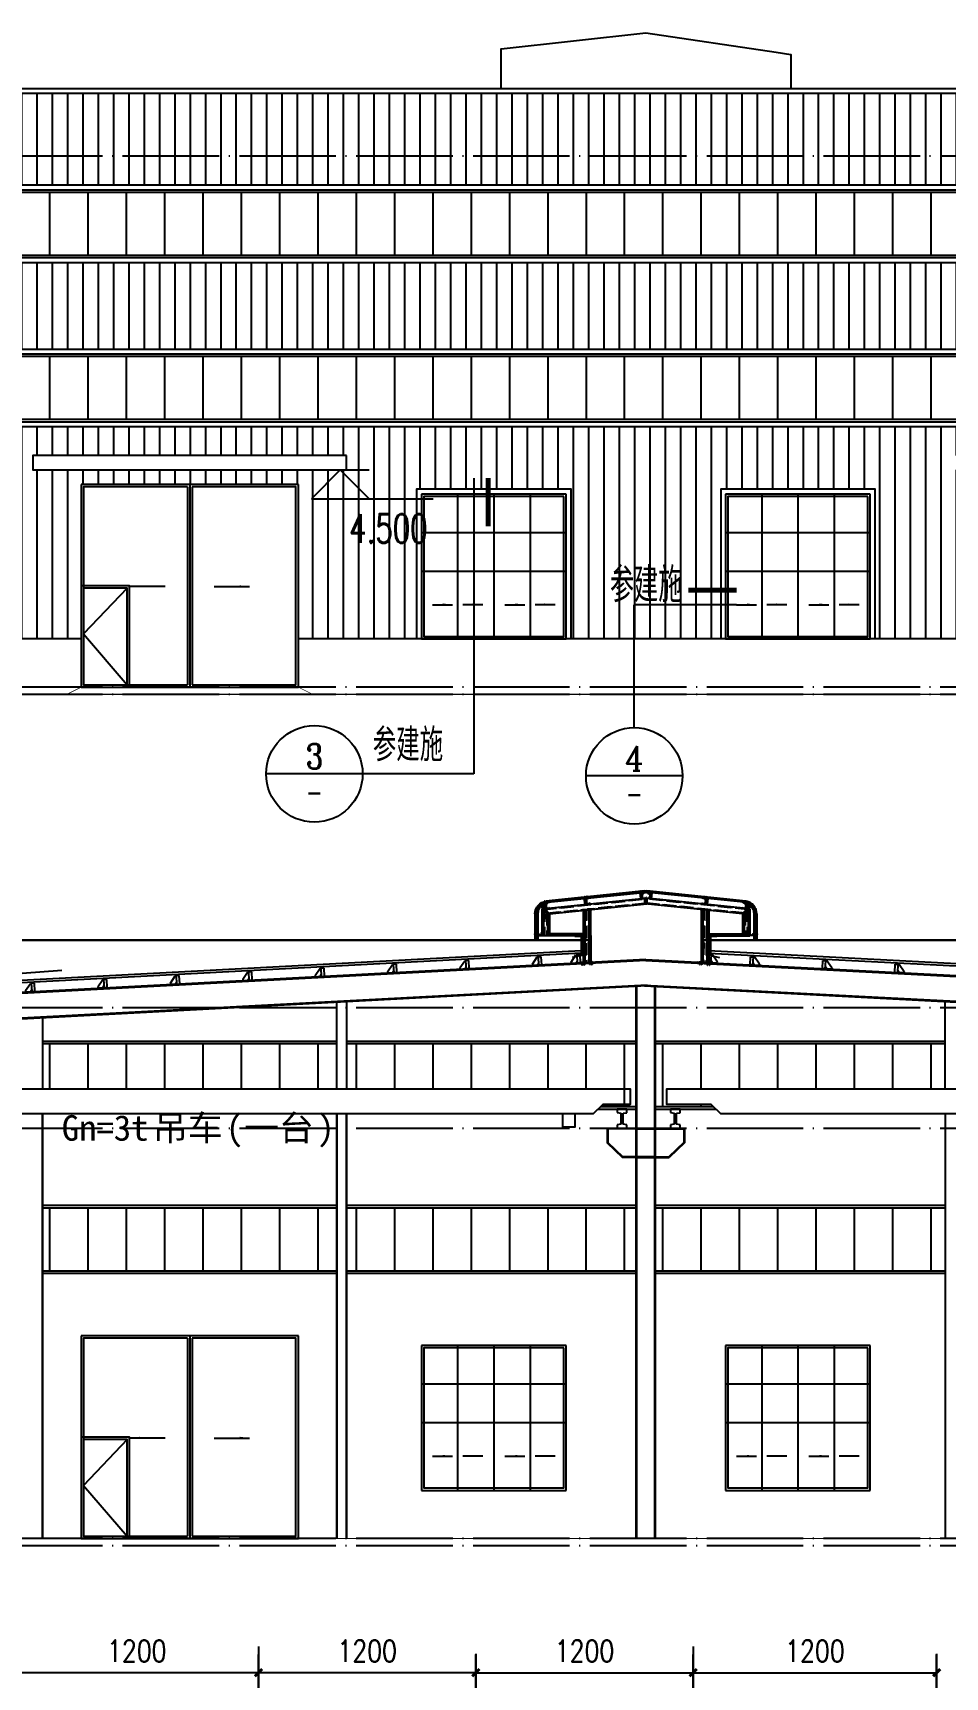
# Model space of a CAD drawing. Extents: x -21908402 to 2288787, y 79687 to 5079726.
# Drawn here: x 2192814 to 2211714, y 139991 to 174062 of the extents above; entities that cross this region are included whole.
import ezdxf
from ezdxf.enums import TextEntityAlignment as Align

# ---------------------------------------------------------------- set-up
doc = ezdxf.new("R2010")
doc.units = 0
doc.header["$LTSCALE"] = 1000
for name, pattern in [('DASH', [0.35, 0.25, -0.1]), ('DASHDOT2', [0.5, 0.3, -0.1, 0, -0.1]), ('DOTE', [2.42, 2, -0.2, 0.02, -0.2]), ('HIDDEN2', [4.7625, 3.175, -1.5875])]:
    doc.linetypes.add(name, pattern=pattern)
doc.layers.get('0').update_dxf_attribs({"linetype": 'CONTINUOUS'})
doc.layers.get('DEFPOINTS').update_dxf_attribs({"linetype": 'CONTINUOUS'})
for name, color, linetype in [('COLUMN', 9, 'CONTINUOUS'), ('DIM_ELEV', 3, 'CONTINUOUS'), ('DIM_IDEN', 3, 'CONTINUOUS'), ('DIM_SYMB', 3, 'CONTINUOUS'), ('DOTE', 1, 'DOTE'), ('E_LINE', 7, 'CONTINUOUS'), ('PUB_TEXT', 7, 'CONTINUOUS'), ('WINDOW', 94, 'CONTINUOUS'), ('填充', 8, 'CONTINUOUS'), ('彩板', 134, 'CONTINUOUS'), ('拉杆', 5, 'CONTINUOUS'), ('支座', 150, 'CONTINUOUS'), ('文字', 153, 'CONTINUOUS'), ('檩条', 4, 'CONTINUOUS'), ('窗', 144, 'CONTINUOUS'), ('自攻钉', 2, 'CONTINUOUS'), ('螺栓', 211, 'CONTINUOUS'), ('辅助线', 3, 'CONTINUOUS'), ('钢柱', 4, 'CONTINUOUS'), ('钢梁', 3, 'CONTINUOUS')]:
    doc.layers.add(name, color=color, linetype=linetype)
doc.styles.add('_TCH_DIM', font='SIMPLEX', dxfattribs={"bigfont": 'GBCBIG'})
doc.styles.add('_TCH_DYN', font='')
doc.styles.add('_TCH_LABEL', font='COMPLEX', dxfattribs={"bigfont": 'GBCBIG'})
doc.styles.add('DIM_FONT', font='simplex.shx', dxfattribs={"width": 0.8})
doc.styles.get("Standard").update_dxf_attribs({"font": 'tssdeng.shx', "width": 0.7, "bigfont": 'hztxt.shx'})
doc.styles.add('TSSD_DIMENSION', font='txt.shx', dxfattribs={"width": 0.7, "bigfont": 'hztxt.shx'})
doc.styles.get('_TCH_DYN').set_extended_font_data('SimSun')
doc.dimstyles.new('DIMN150', dxfattribs={"dimscale": 1.5, "dimtxt": 300, "dimasz": 100, "dimexe": 250, "dimexo": 300, "dimgap": 150, "dimtad": 1, "dimdec": 0, "dimzin": 0, "dimtxsty": 'DIM_FONT', "dimblk": 'ARCHTICK', "dimcen": 0.09, "dimclrt": 7, "dimazin": 3, "dimtfac": 1, "dimtdec": 0, "dimtix": 1, "dimtmove": 0, "dimatfit": 3, "dimtolj": 1, "dimtzin": 0})
pattern_1 = [(135, (-100780.8598, -23111.6093), (-2.65165043, -2.65165043), [])]

# ---------------------------------------------------------------- blocks, each defined once
blk = doc.blocks.new('HHGG')
at = {"layer": 'DIM_SYMB'}
for points in [[(2153849, 173678), (2153649, 173678), (2153649, 173704)], [(2154063, 173678), (2154263, 173678), (2154263, 173704)], [(2155349, 173678), (2155149, 173678), (2155149, 173704)], [(2155563, 173678), (2155763, 173678), (2155763, 173704)]]:
    blk.add_hatch(color=256, dxfattribs=at).paths.add_polyline_path(points)
for points in [[(2153434, 173678), (2153849, 173678)], [(2154478, 173678), (2154063, 173678)], [(2154934, 173678), (2155349, 173678)], [(2155978, 173678), (2155563, 173678)]]:
    blk.add_lwpolyline(points, dxfattribs=at)
at = {"layer": 'WINDOW'}
for p, q in [((2153206, 175969), (2156206, 175969)), ((2153206, 172969), (2153206, 175969)), ((2153956, 175969), (2153956, 172969)), ((2154706, 175969), (2154706, 172969)), ((2155456, 175969), (2155456, 172969)), ((2156206, 175969), (2156206, 172969)), ((2153206, 175169), (2156206, 175169)), ((2153206, 174369), (2156206, 174369)), ((2156206, 172969), (2153206, 172969))]:
    blk.add_line(p, q, dxfattribs=at)
blk.add_lwpolyline([(2153256, 175919), (2156156, 175919), (2156156, 173019), (2153256, 173019)], close=True, dxfattribs=at)
blk = doc.blocks.new('M4542')
at = {"layer": 'DIM_SYMB'}
for points in [[(2318366, 166331), (2318566, 166331), (2318566, 166357)], [(2320839, 166331), (2320639, 166331), (2320639, 166357)]]:
    blk.add_hatch(color=256, dxfattribs=at).paths.add_polyline_path(points)
blk.add_lwpolyline([(2318303, 166297), (2317403, 165349), (2318303, 164297)])
for points in [[(2319094, 166331), (2318366, 166331)], [(2320111, 166331), (2320839, 166331)]]:
    blk.add_lwpolyline(points, dxfattribs=at)
at = {"layer": 'WINDOW'}
for p, q in [((2321853, 168447), (2317353, 168447)), ((2317353, 168447), (2317353, 164247)), ((2319553, 168397), (2319553, 164297)), ((2319603, 168447), (2319603, 164247)), ((2319653, 168397), (2319653, 164297)), ((2321853, 164247), (2321853, 168447)), ((2317353, 164247), (2321853, 164247))]:
    blk.add_line(p, q, dxfattribs=at)
for points in [[(2319553, 168397), (2317403, 168397), (2317403, 164297), (2319553, 164297)], [(2319653, 164297), (2321803, 164297), (2321803, 168397), (2319653, 168397)]]:
    blk.add_lwpolyline(points, dxfattribs=at)
for points in [[(2317353, 164247), (2318353, 164247), (2318353, 166347), (2317353, 166347)], [(2317403, 164297), (2318303, 164297), (2318303, 166297), (2317403, 166297)]]:
    blk.add_lwpolyline(points, close=True, dxfattribs=at)
blk = doc.blocks.new('螺栓')
at = {"layer": '螺栓'}
h = blk.add_hatch(dxfattribs=at)
h.set_pattern_fill('ANSI31', color=256, scale=30, angle=90, style=0)
h.set_pattern_definition(pattern_1)
h.paths.add_polyline_path([(43, 21), (49, 21), (62, 30), (43, 30)])
h = blk.add_hatch(dxfattribs=at)
h.set_pattern_fill('ANSI31', color=256, scale=30, angle=90, style=0)
h.set_pattern_definition(pattern_1)
h.paths.add_polyline_path([(43, 0), (43, -21), (49, -21), (62, -30), (172, -30), (172, 0)])
h.paths.add_polyline_path([(172, 0), (172, 30), (62, 30), (49, 21), (43, 21), (43, 0)])
h = blk.add_hatch(dxfattribs=at)
h.set_pattern_fill('ANSI31', color=256, scale=30, angle=90, style=0)
h.set_pattern_definition(pattern_1)
h.paths.add_polyline_path([(49, -21), (43, -21), (43, -30), (62, -30)])
at = {"layer": '螺栓', "color": 1, "linetype": 'DASHDOT2'}
blk.add_line((256, 0), (-89, 0), dxfattribs=at)
at = {"layer": '螺栓', "color": 3}
for p, q in [((-62, 30), (-71, 21)), ((-71, -21), (-71, 21)), ((-62, 30), (-62, -30)), ((0, 30), (-62, 30)), ((0, -51), (0, 51)), ((9, 60), (38, 60)), ((9, 30), (38, 30)), ((38, -60), (38, 60)), ((38, 45), (40, 45)), ((43, -42), (43, 42)), ((49, 21), (62, 30)), ((172, -42), (172, 42)), ((177, 45), (175, 45)), ((177, -60), (177, 60)), ((206, 60), (177, 60)), ((206, 30), (177, 30)), ((215, -51), (215, 51)), ((-71, -21), (-62, -30)), ((0, -30), (-62, -30)), ((9, -30), (38, -30)), ((9, -60), (38, -60)), ((38, -45), (40, -45)), ((49, -21), (62, -30)), ((177, -45), (175, -45)), ((206, -30), (177, -30)), ((206, -60), (177, -60))]:
    blk.add_line(p, q, dxfattribs=at)
at = {"layer": '螺栓', "color": 3, "linetype": 'HIDDEN2'}
for p, q in [((49, 21), (-62, 21)), ((49, -21), (-62, -21))]:
    blk.add_line(p, q, dxfattribs=at)
at = {"layer": '螺栓', "color": 132}
for p, q in [((172, 30), (9, 30)), ((172, -30), (9, -30))]:
    blk.add_line(p, q, dxfattribs=at)
at = {"layer": '螺栓', "color": 3}
for centre, radius, start, end in [((9, 51), 9, 90, 180), ((9, 39), 9, 180, 270), ((9, 21), 9, 90, 180), ((40, 42), 3, 0, 90), ((175, 42), 3, 90, 180), ((206, 51), 9, 0, 90), ((206, 39), 9, 270, 0), ((206, 21), 9, 0, 90), ((9, -21), 9, 180, 270), ((9, -39), 9, 90, 180), ((9, -51), 9, 180, 270), ((40, -42), 3, 270, 0), ((175, -42), 3, 180, 270), ((206, -21), 9, 270, 0), ((206, -39), 9, 0, 90), ((206, -51), 9, 270, 0)]:
    blk.add_arc(centre, radius, start, end, dxfattribs=at)
at = {"layer": '螺栓', "color": 3, "text_generation_flag": 4, "flags": 9}
for tag in ['YSIZE', 'XSIZE']:
    blk.add_attdef(tag, (177, 0), '', height=1.5, rotation=180, dxfattribs=at)
blk = doc.blocks.new('C150')
for p, q in [((0, 143), (0, 7)), ((2, 143), (2, 7)), ((7, 150), (68, 150)), ((7, 148), (68, 148)), ((7, 2), (68, 2)), ((7, 0), (68, 0)), ((73, 143), (73, 130)), ((73, 130), (75, 130)), ((73, 20), (73, 7)), ((73, 20), (75, 20)), ((75, 143), (75, 130)), ((75, 20), (75, 7))]:
    blk.add_line(p, q)
for centre, radius, start, end in [((7, 143), 7, 90, 180), ((7, 7), 7, 180, 270), ((7, 143), 5, 90, 180), ((7, 7), 5, 180, 270), ((68, 143), 7, 0, 90), ((68, 143), 5, 0, 90), ((68, 7), 7, 270, 0), ((68, 7), 5, 270, 0)]:
    blk.add_arc(centre, radius, start, end)
blk = doc.blocks.new('自攻钉')
at = {"layer": '自攻钉'}
for p, q in [((-63, 13), (-63, 0)), ((63, 13), (-63, 13)), ((-63, 0), (63, 0)), ((-51, 57), (-51, 13)), ((51, 57), (-51, 57)), ((-25, 13), (-25, 57)), ((-25, 0), (-25, -81)), ((25, 57), (25, 13)), ((25, 0), (25, -81)), ((51, 13), (51, 57)), ((63, 0), (63, 13)), ((-25, -81), (-19, -87)), ((-19, -87), (-25, -94)), ((-25, -94), (-19, -100)), ((-19, -100), (-25, -106)), ((-25, -106), (-19, -113)), ((-19, -113), (-25, -119)), ((-25, -119), (-19, -125)), ((-19, -125), (-25, -132)), ((-25, -132), (-19, -138)), ((-19, -138), (-25, -144)), ((-25, -144), (-19, -151)), ((-19, -151), (-25, -157)), ((-25, -157), (-19, -163)), ((-19, -163), (-25, -170)), ((-25, -170), (-19, -176)), ((-19, -176), (-25, -182)), ((-25, -182), (-19, -189)), ((-19, -189), (-25, -195)), ((-25, -195), (-19, -201)), ((-19, -201), (-25, -208)), ((-25, -208), (-19, -214)), ((-19, -214), (-25, -220)), ((-25, -220), (-19, -227)), ((-19, -227), (-25, -233)), ((-25, -233), (-19, -239)), ((-19, -239), (-25, -246)), ((-25, -246), (-19, -252)), ((-19, -252), (-25, -258)), ((-25, -258), (-19, -265)), ((-19, -265), (-25, -271)), ((-25, -271), (-19, -277)), ((-19, -277), (-25, -284)), ((-25, -284), (-19, -290)), ((-19, -290), (-25, -296)), ((-25, -296), (-19, -303)), ((-19, -303), (-25, -309)), ((-25, -309), (-19, -315)), ((-19, -315), (-25, -322)), ((-25, -322), (-19, -328)), ((-19, -328), (-25, -334)), ((-25, -334), (-19, -341)), ((-19, -341), (-25, -347)), ((-25, -347), (-19, -353)), ((-19, -353), (-25, -360)), ((-25, -360), (-19, -366)), ((-19, -366), (-25, -372)), ((-25, -372), (-19, -379)), ((-19, -379), (-25, -385)), ((-25, -385), (-19, -391)), ((-19, -391), (-25, -398)), ((-25, -398), (-19, -404)), ((-19, -404), (-25, -410)), ((-25, -410), (-19, -417)), ((-19, -417), (-25, -423)), ((-25, -423), (-19, -429)), ((-19, -429), (-25, -436)), ((-25, -436), (-19, -442)), ((-19, -442), (-25, -448)), ((-25, -448), (-19, -455)), ((-19, -455), (-25, -461)), ((-25, -461), (-19, -467)), ((-19, -467), (-25, -473)), ((-25, -473), (-19, -480)), ((-19, -480), (-25, -486)), ((-25, -486), (-19, -492)), ((-19, -492), (-25, -499)), ((0, -526), (-25, -499)), ((0, -526), (25, -499)), ((25, -81), (19, -87)), ((19, -87), (25, -94)), ((25, -94), (19, -100)), ((19, -100), (25, -106)), ((25, -106), (19, -113)), ((19, -113), (25, -119)), ((25, -119), (19, -125)), ((19, -125), (25, -132)), ((25, -132), (19, -138)), ((19, -138), (25, -144)), ((25, -144), (19, -151)), ((19, -151), (25, -157)), ((25, -157), (19, -163)), ((19, -163), (25, -170)), ((25, -170), (19, -176)), ((19, -176), (25, -182)), ((25, -182), (19, -189)), ((19, -189), (25, -195)), ((25, -195), (19, -201)), ((19, -201), (25, -208)), ((25, -208), (19, -214)), ((19, -214), (25, -220)), ((25, -220), (19, -227)), ((19, -227), (25, -233)), ((25, -233), (19, -239)), ((19, -239), (25, -246)), ((25, -246), (19, -252)), ((19, -252), (25, -258)), ((25, -258), (19, -265)), ((19, -265), (25, -271)), ((25, -271), (19, -277)), ((19, -277), (25, -284)), ((25, -284), (19, -290)), ((19, -290), (25, -296)), ((25, -296), (19, -303)), ((19, -303), (25, -309)), ((25, -309), (19, -315)), ((19, -315), (25, -322)), ((25, -322), (19, -328)), ((19, -328), (25, -334)), ((25, -334), (19, -341)), ((19, -341), (25, -347)), ((25, -347), (19, -353)), ((19, -353), (25, -360)), ((25, -360), (19, -366)), ((19, -366), (25, -372)), ((25, -372), (19, -379)), ((19, -379), (25, -385)), ((25, -385), (19, -391)), ((19, -391), (25, -398)), ((25, -398), (19, -404)), ((19, -404), (25, -410)), ((25, -410), (19, -417)), ((19, -417), (25, -423)), ((25, -423), (19, -429)), ((19, -429), (25, -436)), ((25, -436), (19, -442)), ((19, -442), (25, -448)), ((25, -448), (19, -455)), ((19, -455), (25, -461)), ((25, -461), (19, -467)), ((19, -467), (25, -473)), ((25, -473), (19, -480)), ((19, -480), (25, -486)), ((25, -486), (19, -492)), ((19, -492), (25, -499))]:
    blk.add_line(p, q, dxfattribs=at)
at = {"layer": '自攻钉', "color": 1}
for p, q in [((-25, -94), (25, -94)), ((-25, -106), (25, -106)), ((-25, -119), (25, -119)), ((-25, -132), (25, -132)), ((-25, -144), (25, -144)), ((-25, -157), (25, -157)), ((-25, -170), (25, -170)), ((-25, -182), (25, -182)), ((-25, -195), (25, -195)), ((-25, -208), (25, -208)), ((-25, -220), (25, -220)), ((-25, -233), (25, -233)), ((-25, -246), (25, -246)), ((-25, -258), (25, -258)), ((-25, -271), (25, -271)), ((-25, -284), (25, -284)), ((-25, -296), (25, -296)), ((-25, -309), (25, -309)), ((-25, -322), (25, -322)), ((-25, -334), (25, -334)), ((-25, -347), (25, -347)), ((-25, -360), (25, -360)), ((-25, -372), (25, -372)), ((-25, -385), (25, -385)), ((-25, -398), (25, -398)), ((-25, -410), (25, -410)), ((-25, -423), (25, -423)), ((-25, -436), (25, -436)), ((-25, -448), (25, -448)), ((-25, -461), (25, -461)), ((-25, -473), (25, -473)), ((-25, -486), (25, -486)), ((-25, -499), (25, -499)), ((-19, -87), (19, -87)), ((-19, -100), (19, -100)), ((-19, -113), (19, -113)), ((-19, -125), (19, -125)), ((-19, -138), (19, -138)), ((-19, -151), (19, -151)), ((-19, -163), (19, -163)), ((-19, -176), (19, -176)), ((-19, -189), (19, -189)), ((-19, -201), (19, -201)), ((-19, -214), (19, -214)), ((-19, -227), (19, -227)), ((-19, -239), (19, -239)), ((-19, -252), (19, -252)), ((-19, -265), (19, -265)), ((-19, -277), (19, -277)), ((-19, -290), (19, -290)), ((-19, -303), (19, -303)), ((-19, -315), (19, -315)), ((-19, -328), (19, -328)), ((-19, -341), (19, -341)), ((-19, -353), (19, -353)), ((-19, -366), (19, -366)), ((-19, -379), (19, -379)), ((-19, -391), (19, -391)), ((-19, -404), (19, -404)), ((-19, -417), (19, -417)), ((-19, -429), (19, -429)), ((-19, -442), (19, -442)), ((-19, -455), (19, -455)), ((-19, -467), (19, -467)), ((-19, -480), (19, -480)), ((-19, -492), (19, -492)), ((0, -526), (-16, -499)), ((0, -526), (-7, -499)), ((0, -526), (7, -499)), ((0, -526), (16, -499))]:
    blk.add_line(p, q, dxfattribs=at)
at = {"layer": '自攻钉'}
for centre, start, end in [((-44, 38), 0, 90), ((44, 38), 90, 180)]:
    blk.add_arc(centre, 19, start, end, dxfattribs=at)
blk = doc.blocks.new('_OPEN30')
at = {"color": 0, "linetype": 'BYBLOCK'}
for p, q in [((-1, 0.27), (0, 0)), ((0, 0), (-1, -0.27)), ((0, 0), (-1, 0))]:
    blk.add_line(p, q, dxfattribs=at)
blk = doc.blocks.new('GHH')
for points in [[(1638125, -2313633), (1638125, -2313612), (1638233, -2313612), (1638234, -2314003)], [(1640934, -2313633), (1640934, -2313612), (1640827, -2313612), (1640825, -2314003)], [(1640827, -2313612), (1640861, -2313612), (1640934, -2313612), (1640934, -2313633)]]:
    blk.add_lwpolyline(points)
at = {"color": 0, "linetype": 'BYBLOCK', "ltscale": 50}
for p in [(1637390, -2312984), (1641669, -2312984)]:
    blk.add_point(p, dxfattribs=at)
at = {"layer": '彩板'}
for p, q in [((1637517, -2312901), (1639530, -2312693)), ((1637520, -2312924), (1639530, -2312717)), ((1641542, -2312901), (1639530, -2312693)), ((1641539, -2312924), (1639530, -2312717)), ((1637291, -2313156), (1637291, -2313680)), ((1637315, -2313049), (1637315, -2313680)), ((1641745, -2313049), (1641745, -2313680)), ((1641768, -2313156), (1641768, -2313680)), ((1637291, -2313680), (1637315, -2313680)), ((1641768, -2313680), (1641745, -2313680)), ((1638254, -2314003), (1638254, -2314018)), ((1640806, -2314003), (1640806, -2314018))]:
    blk.add_line(p, q, dxfattribs=at)
at = {"layer": '彩板', "color": 101}
for p, q in [((1638271, -2313686), (1638234, -2314003)), ((1638346, -2313686), (1638271, -2313686)), ((1638344, -2313705), (1638344, -2313705)), ((1638344, -2313705), (1638344, -2313705)), ((1640714, -2313686), (1640789, -2313686)), ((1640715, -2313705), (1640715, -2313705)), ((1640715, -2313705), (1640715, -2313705)), ((1640827, -2313604), (1640825, -2314003)), ((1640825, -2314003), (1641010, -2314045))]:
    blk.add_line(p, q, dxfattribs=at)
at = {"layer": '彩板'}
for centre, radius, start, end in [((1637548, -2313156), 256, 96.8428, 180), ((1637548, -2313156), 233, 96.8428, 180), ((1641511, -2313156), 233, 0, 83.1572), ((1641511, -2313156), 233, 0, 83.1572), ((1641511, -2313156), 256, 0, 83.1572), ((1641511, -2313156), 256, 0, 83.1572)]:
    blk.add_arc(centre, radius, start, end, dxfattribs=at)
at = {"layer": '拉杆'}
for p, q in [((1637834, -2314173), (1637835, -2314173)), ((1637835, -2314173), (1637838, -2314173)), ((1637838, -2314172), (1637838, -2314173)), ((1637840, -2314172), (1637841, -2314173)), ((1637841, -2314173), (1637844, -2314172)), ((1637844, -2314172), (1637844, -2314172)), ((1641215, -2314172), (1641216, -2314172)), ((1641218, -2314173), (1641216, -2314172)), ((1641219, -2314172), (1641218, -2314173)), ((1641221, -2314172), (1641222, -2314173)), ((1641224, -2314173), (1641222, -2314173)), ((1641225, -2314173), (1641224, -2314173))]:
    blk.add_line(p, q, dxfattribs=at)
at = {"layer": '支座'}
for points in [[(1638459, -2314155), (1638202, -2314171), (1638202, -2314157), (1638459, -2314141), (1638459, -2314155)], [(1640600, -2314155), (1640857, -2314171), (1640857, -2314157), (1640600, -2314141), (1640600, -2314155)]]:
    blk.add_lwpolyline(points, close=True, dxfattribs=at)
at = {"layer": '窗', "ltscale": 0.1}
for q in [(1637517, -2312901), (1641542, -2312901)]:
    blk.add_line((1639530, -2312693), q, dxfattribs=at)
at = {"layer": '辅助线'}
for p, q in [((1637548, -2313156), (1637421, -2313019)), ((1641511, -2313156), (1641638, -2313019))]:
    blk.add_line(p, q, dxfattribs=at)
at = {"layer": '钢柱'}
for p, q in [((1638272, -2313056), (1638272, -2314153)), ((1638388, -2313042), (1638389, -2314145)), ((1640671, -2313042), (1640670, -2314145)), ((1640788, -2313056), (1640788, -2314153))]:
    blk.add_line(p, q, dxfattribs=at)
at = {"layer": '钢柱', "linetype": 'DASH'}
for p, q in [((1638287, -2313054), (1638287, -2314152)), ((1638373, -2313044), (1638373, -2314146)), ((1640687, -2313044), (1640686, -2314146)), ((1640772, -2313054), (1640772, -2314152))]:
    blk.add_line(p, q, dxfattribs=at)
at = {"layer": '钢梁'}
for p, q in [((1637431, -2313056), (1639530, -2312838)), ((1641628, -2313056), (1639530, -2312838)), ((1639530, -2312838), (1639530, -2312955)), ((1639530, -2312955), (1639530, -2312838)), ((1639530, -2312955), (1639530, -2312838)), ((1637431, -2313056), (1637431, -2313603)), ((1637548, -2313160), (1637431, -2313056)), ((1637548, -2313160), (1639530, -2312955)), ((1637548, -2313160), (1637548, -2313603)), ((1641511, -2313160), (1639530, -2312955)), ((1641511, -2313160), (1641628, -2313056)), ((1641511, -2313160), (1641511, -2313603)), ((1641628, -2313056), (1641628, -2313603)), ((1638272, -2313564), (1637548, -2313564)), ((1640788, -2313564), (1641511, -2313564)), ((1637548, -2313603), (1637431, -2313603)), ((1638272, -2313605), (1637548, -2313603)), ((1638272, -2313605), (1637645, -2313603)), ((1640788, -2313605), (1641511, -2313603)), ((1640788, -2313605), (1641514, -2313603)), ((1641511, -2313603), (1641628, -2313603))]:
    blk.add_line(p, q, dxfattribs=at)
at = {"layer": '钢梁', "linetype": 'DASH'}
for p, q in [((1637447, -2313070), (1639530, -2312853)), ((1641612, -2313070), (1639530, -2312853)), ((1637447, -2313070), (1637447, -2313603)), ((1637532, -2313146), (1639530, -2312939)), ((1637532, -2313146), (1637532, -2313603)), ((1641527, -2313146), (1639530, -2312939)), ((1641527, -2313146), (1641527, -2313603)), ((1641612, -2313070), (1641612, -2313603)), ((1638272, -2313594), (1637548, -2313594)), ((1640788, -2313594), (1641511, -2313594))]:
    blk.add_line(p, q, dxfattribs=at)
for p in [(1637548, -2313156), (1639530, -2312955), (1641511, -2313156)]:
    blk.add_point(p, dxfattribs=at)
at = {"layer": '檩条', "ltscale": 50, "yscale": 0.7710029217414558, "zscale": 0.771002921304}
for p, xscale, rotation in [((1637486, -2313049), 0.771002921592354, 6.842773414005274), ((1638306, -2312958), 0.771002921592354, 6.842773414005274), ((1639439, -2312849), 0.771002921592354, 6.842773414005274), ((1637431, -2313601), 0.7710029217414558, 90), ((1641629, -2313601), -0.7710029217414558, 270), ((1640672, -2313689), 0.7710029217414558, 270)]:
    blk.add_blockref('C150', p, dxfattribs=dict(at, xscale=xscale, rotation=rotation))
at = {"layer": '檩条', "ltscale": 50, "extrusion": (0, 0, -1), "yscale": 0.7710029217414558, "zscale": -0.771002921304}
for p, xscale, rotation in [((-1639620, -2312849), 0.771002921592354, 6.842773414005274), ((-1640755, -2312960), 0.771002921592354, 6.842773414005275), ((-1641573, -2313049), 0.771002921592354, 6.842773414005274), ((-1641629, -2313601), 0.7710029217414558, 90), ((-1638387, -2313689), 0.7710029217414558, 270)]:
    blk.add_blockref('C150', p, dxfattribs=dict(at, xscale=xscale, rotation=rotation))
at = {"layer": '自攻钉', "yscale": 0.1087799998931587, "zscale": 0.10878}
for p, xscale, rotation in [((1637491, -2312905), 0.1087800001548942, 4.884019696281012), ((1638311, -2312813), 0.1087800001548942, 4.884019696281012), ((1639444, -2312705), 0.1087800001548942, 4.884019696281012), ((1637290, -2313573), 0.1087799998931587, 90), ((1641770, -2313573), -0.1087799998931587, 270)]:
    blk.add_blockref('自攻钉', p, dxfattribs=dict(at, xscale=xscale, rotation=rotation))
at = {"layer": '自攻钉', "extrusion": (0, 0, -1), "yscale": 0.1087799998931587, "zscale": -0.10878}
for p, xscale, rotation in [((-1639615, -2312705), 0.1087800001548942, 4.884019696281012), ((-1640750, -2312816), 0.1087800001548942, 4.884019696281012), ((-1641568, -2312905), 0.1087800001548942, 4.884019696281012), ((-1641770, -2313573), 0.1087799998931587, 90)]:
    blk.add_blockref('自攻钉', p, dxfattribs=dict(at, xscale=xscale, rotation=rotation))
at = {"layer": '自攻钉', "xscale": 0.05438999994657934, "yscale": 0.05439000017940998, "zscale": 0.05438999999999992}
blk.add_blockref('自攻钉', (1638310, -2313686), dxfattribs=at)
at = {"layer": '自攻钉', "extrusion": (0, 0, -1), "xscale": 0.05438999994657934, "yscale": 0.05439000017940998, "zscale": -0.05438999999999992}
blk.add_blockref('自攻钉', (-1640749, -2313686), dxfattribs=at)
at = {"layer": '螺栓', "xscale": 0.1864800001462019, "yscale": 0.1864800001494586, "zscale": 0.1864799999999998, "rotation": 94.92614136749906}
for p in [(1638255, -2314187), (1638412, -2314176)]:
    blk.add_blockref('螺栓', p, dxfattribs=at)
at = {"layer": '螺栓', "extrusion": (0, 0, -1), "xscale": 0.1864800001462019, "yscale": 0.1864800001494586, "zscale": -0.1864799999999998, "rotation": 94.92614136749906}
for p in [(-1640647, -2314176), (-1640805, -2314187)]:
    blk.add_blockref('螺栓', p, dxfattribs=at)
at = {"layer": '辅助线', "xscale": 46.62000001405153, "yscale": 46.6200000140816, "zscale": 46.62, "rotation": 132.6752346925294}
blk.add_blockref('_OPEN30', (1637390, -2312984), dxfattribs=at)
at = {"layer": '辅助线', "extrusion": (0, 0, -1), "xscale": 46.62000001405153, "yscale": 46.6200000140816, "zscale": -46.62, "rotation": 132.6752346925294}
blk.add_blockref('_OPEN30', (-1641669, -2312984), dxfattribs=at)
at = {"layer": '文字', "style": 'TSSD_DIMENSION', "oblique": 360, "width": 0.7}
blk.add_text('R300', height=52.4, rotation=47.3248, dxfattribs=at).set_placement((1641508, -2313296))
blk = doc.blocks.new('GHJK')
at = {"color": 3}
for p, q in [((899937, 99419), (900937, 99419)), ((899937, 99409), (900937, 99409)), ((899937, 98829), (900621, 98829)), ((899937, 98819), (900621, 98819))]:
    blk.add_line(p, q, dxfattribs=at)
for points in [[(900927, 99419), (900927, 99124), (900615, 98827)], [(900937, 99419), (900937, 99119), (900621, 98819)]]:
    blk.add_lwpolyline(points, dxfattribs=at)
blk = doc.blocks.new('14567')
at = {"color": 2}
for p, q in [((1686726, -2189448), (1686796, -2189448)), ((1686726, -2189588), (1686726, -2189448)), ((1686776, -2189588), (1686776, -2189448)), ((1686803, -2189588), (1686776, -2189552)), ((1686886, -2189568), (1686796, -2189448)), ((1686886, -2189568), (1686886, -2189588)), ((1686886, -2189588), (1686726, -2189588))]:
    blk.add_line(p, q, dxfattribs=at)
blk = doc.blocks.new('_ARCHTICK')
at = {"color": 0, "linetype": 'BYBLOCK', "const_width": 0.4}
blk.add_lwpolyline([(-0.5, -0.5), (0.5, 0.5)], dxfattribs=at)
blk = doc.blocks.new('*D54')
at = {"color": 0}
for p, q in [((1261625, -2286029), (1261625, -2284206)), ((1266129, -2285466), (1266129, -2284206)), ((1266129, -2284581), (1261625, -2284581))]:
    blk.add_line(p, q, dxfattribs=at)
at = {"layer": 'DEFPOINTS', "color": 0}
for p in [(1261625, -2284581), (1266129, -2285916, 5), (1261625, -2286479, 5)]:
    blk.add_point(p, dxfattribs=at)
at = {"color": 0, "xscale": 150, "yscale": 150, "zscale": 150, "rotation": 180}
blk.add_blockref('_ARCHTICK', (1261625, -2284581), dxfattribs=at)
at = {"color": 0, "xscale": 150, "yscale": 150, "zscale": 150}
blk.add_blockref('_ARCHTICK', (1266129, -2284581), dxfattribs=at)
at = {"color": 7, "insert": (1263877, -2284131), "char_height": 450, "attachment_point": 5, "style": 'DIM_FONT'}
blk.add_mtext('\\A1;1200', dxfattribs=at)
blk = doc.blocks.new('*D55')
at = {"color": 0}
for p, q in [((1266129, -2285466), (1266129, -2284206)), ((1270632, -2286029), (1270632, -2284206)), ((1266129, -2284581), (1270632, -2284581))]:
    blk.add_line(p, q, dxfattribs=at)
at = {"layer": 'DEFPOINTS', "color": 0}
for p in [(1270632, -2284581), (1266129, -2285916, 5), (1270632, -2286479, 5)]:
    blk.add_point(p, dxfattribs=at)
at = {"color": 0, "xscale": 150, "yscale": 150, "zscale": 150, "rotation": 180}
blk.add_blockref('_ARCHTICK', (1266129, -2284581), dxfattribs=at)
at = {"color": 0, "xscale": 150, "yscale": 150, "zscale": 150}
blk.add_blockref('_ARCHTICK', (1270632, -2284581), dxfattribs=at)
at = {"color": 7, "insert": (1268381, -2284131), "char_height": 450, "attachment_point": 5, "style": 'DIM_FONT'}
blk.add_mtext('\\A1;1200', dxfattribs=at)
blk = doc.blocks.new('2222213')
at = {"color": 7}
for p, q in [((1261625.4, -2286029.3, -4.8), (1261625.4, -2284206, -4.8)), ((1270632.3, -2286029.3, -4.8), (1270632.3, -2284206, -4.8)), ((1275678.9, -2286029.3, -4.8), (1275678.9, -2284206, -4.8)), ((1261625.4, -2284581, -4.8), (1256578.9, -2284581, -4.8)), ((1270632.3, -2284581, -4.8), (1275678.9, -2284581, -4.8))]:
    blk.add_line(p, q, dxfattribs=at)
at = {"layer": 'DOTE', "color": 8}
for p, q in [((1261625.4, -2284040.7), (1261625.4, -2295099)), ((1266128.9, -2284193), (1266128.9, -2295695.5)), ((1266128.9, -2284193), (1266128.9, -2295695.5)), ((1270632.3, -2284040.7), (1270632.3, -2295099)), ((1275678.9, -2284193, -4.8), (1275678.9, -2295251.2, -4.8))]:
    blk.add_line(p, q, dxfattribs=at)
at = {"color": 7, "xscale": 150, "yscale": 150, "zscale": 150}
for p in [(1261625.4, -2284581, -4.8), (1275678.9, -2284581, -4.8)]:
    blk.add_blockref('_ARCHTICK', p, dxfattribs=at)
at = {"color": 7, "xscale": 150, "yscale": 150, "zscale": 150, "rotation": 180}
blk.add_blockref('_ARCHTICK', (1270632.3, -2284581, -4.8), dxfattribs=at)
at = {"color": 7, "char_height": 450, "attachment_point": 5, "style": 'DIM_FONT'}
for insert in [(1259102.1, -2284131, -4.8), (1273155.6, -2284131, -4.8)]:
    blk.add_mtext('\\A1;1200', dxfattribs=dict(at, insert=insert))
at = {"color": 7}
dim = blk.add_linear_dim(base=(1261625.4, -2284581, -4.8), p1=(1266128.9, -2285916.4), p2=(1261625.4, -2286479.3), text='1200', dimstyle='DIMN150', dxfattribs=at)
dim.commit()
dim.dimension.update_dxf_attribs({"geometry": '*D54', "text_midpoint": (1263877.1, -2284131, -4.8)})
dim = blk.add_linear_dim(base=(1270632.3, -2284581, -4.8), p1=(1266128.9, -2285916.4), p2=(1270632.3, -2286479.3), angle=180, text='1200', dimstyle='DIMN150', dxfattribs=at)
dim.commit()
dim.dimension.update_dxf_attribs({"geometry": '*D55', "text_midpoint": (1268380.6, -2284131, -4.8)})

msp = doc.modelspace()

# ---------------------------------------------------------------- hatches: boundary and pattern name
at = {"layer": 'WINDOW'}
h = msp.add_hatch(dxfattribs=at)
h.set_pattern_fill('ANSI31', color=256, scale=500, angle=45, style=0)
h.set_pattern_definition([(90, (4345024.3, 18666.4), (793.75, 2e-13), [])])
h.paths.add_polyline_path([(2222864.3, 170754.1), (2112564.3, 170754.1), (2112564.3, 169454.1), (2222864.3, 169454.1)])
h = msp.add_hatch(dxfattribs=at)
h.set_pattern_fill('ANSI31', color=256, scale=500, angle=45, style=0)
h.set_pattern_definition([(90, (4345024.3, 15266.4), (793.75, 2e-13), [])])
h.paths.add_polyline_path([(2222864.3, 167354.1), (2112564.3, 167354.1), (2112564.3, 166054.1), (2222864.3, 166054.1)])
at = {"layer": '填充'}
h = msp.add_hatch(dxfattribs=at)
h.set_pattern_fill('ANSI31', color=256, scale=200, angle=45, style=0)
h.set_pattern_definition([(90, (-9595.74, 0), (-317.5, 3e-14), [])])
h.paths.add_polyline_path([(2223014.3, 170904.1), (2223014.3, 170254.4), (2223851.6, 170254.4), (2223851.6, 172804.1), (2184600.3, 172804.1), (2184600.3, 172015.8, -1), (2184600.3, 171955.8, -1), (2184600.3, 172015.8), (2184600.3, 172804.1), (2111577, 172804.1), (2111577, 170254.4), (2112414.3, 170254.4), (2112414.3, 170904.1)])
h.paths.add_polyline_path([(2223014.3, 167504.1), (2223014.3, 166607.4), (2223851.6, 166607.4), (2223851.6, 170254.4), (2223014.3, 170254.4), (2223014.3, 169304.1), (2112414.3, 169304.1), (2112414.3, 170254.4), (2111577, 170254.4), (2111577, 166607.4), (2112414.3, 166607.4), (2112414.3, 167504.1)])
h.paths.add_polyline_path([(2181864.3, 164604.1), (2185064.3, 164604.1), (2185064.3, 161504.1), (2188164.3, 161504.1), (2188164.3, 164604.1), (2191364.3, 164604.1), (2191364.3, 161504.1), (2193814.5, 161504.1), (2193814.5, 164704.1), (2198314.5, 164704.1), (2198314.5, 161504.1), (2200764.3, 161504.1), (2200764.3, 164604.1), (2203964.3, 164604.1), (2203964.3, 161504.1), (2207064.3, 161504.1), (2207064.3, 164604.1), (2210264.3, 164604.1), (2210264.3, 161504.1), (2212714.5, 161504.1), (2212714.5, 164704.1), (2217214.5, 164704.1), (2217214.5, 161504.1), (2219814.3, 161504.1), (2219814.3, 164604.1), (2223014.3, 164604.1), (2223014.3, 161504.1), (2224814.3, 161504.1), (2224814.3, 166607.4), (2224481.6, 166607.4), (2224481.6, 162224.1), (2223851.6, 162224.1), (2223851.6, 166607.4), (2223014.3, 166607.4), (2223014.3, 165904.1), (2112414.3, 165904.1), (2112414.3, 166607.4), (2111577, 166607.4), (2111577, 162224.1), (2110947, 162224.1), (2110947, 166607.4), (2110614.3, 166607.4), (2110614.3, 161504.1), (2112414.3, 161504.1), (2112414.3, 164604.1), (2115614.3, 164604.1), (2115614.3, 161504.1), (2118214.5, 161504.1), (2118214.5, 164704.1), (2122714.5, 164704.1), (2122714.5, 161504.1), (2125164.3, 161504.1), (2125164.3, 164604.1), (2128364.3, 164604.1), (2128364.3, 161504.1), (2131464.3, 161504.1), (2131464.3, 164604.1), (2134664.3, 164604.1), (2134664.3, 161504.1), (2137114.5, 161504.1), (2137114.5, 164704.1), (2141614.5, 164704.1), (2141614.5, 161504.1), (2144064.3, 161504.1), (2144064.3, 164604.1), (2147264.3, 164604.1), (2147264.3, 161504.1), (2150364.3, 161504.1), (2150364.3, 164604.1), (2153564.3, 164604.1), (2153564.3, 161504.1), (2156014.5, 161504.1), (2156014.5, 164704.1), (2160514.5, 164704.1), (2160514.5, 161504.1), (2162964.3, 161504.1), (2162964.3, 164604.1), (2166164.3, 164604.1), (2166164.3, 161504.1), (2169264.3, 161504.1), (2169264.3, 164604.1), (2172464.3, 164604.1), (2172464.3, 161504.1), (2174914.5, 161504.1), (2174914.5, 164704.1), (2179414.5, 164704.1), (2179414.5, 161504.1), (2181864.3, 161504.1)])
h.paths.add_polyline_path([(2180414.5, 165004.1), (2173914.5, 165004.1), (2173914.5, 165304.1), (2180414.5, 165304.1)], flags=16)
h.paths.add_polyline_path([(2192814.5, 165004.1), (2192814.5, 165304.1), (2199314.5, 165304.1), (2199314.5, 165004.1)], flags=16)
h.paths.add_polyline_path([(2161514.5, 165004.1), (2155014.5, 165004.1), (2155014.5, 165304.1), (2161514.5, 165304.1)], flags=16)
h.paths.add_polyline_path([(2211714.5, 165004.1), (2211714.5, 165304.1), (2218214.5, 165304.1), (2218214.5, 165004.1)], flags=16)
h.paths.add_polyline_path([(2142614.5, 165004.1), (2136114.5, 165004.1), (2136114.5, 165304.1), (2142614.5, 165304.1)], flags=16)
h.paths.add_polyline_path([(2123714.5, 165004.1), (2117214.5, 165004.1), (2117214.5, 165304.1), (2123714.5, 165304.1)], flags=16)

# ---------------------------------------------------------------- linework, layer by layer
for p, q in [((2224914.3, 172904.1), (2110514.3, 172904.1)), ((2193814.5, 161504.1), (2179414.5, 161504.1)), ((2212714.5, 161504.1), (2198314.5, 161504.1)), ((2204174, 155261.8), (2169054.5, 155261.8)), ((2169054.5, 155261.8), (2204174, 155261.8)), ((2224914.3, 155261.8), (2206816, 155261.8)), ((2206854.5, 155261.8), (2224914.3, 155261.8))]:
    msp.add_line(p, q)
for points in [[(2202514.7, 172904.1), (2202514.7, 173731.4), (2205514.7, 174061.6), (2208214.9, 173660.8), (2208514.7, 173616.3), (2208514.7, 172904.1)], [(2224914.3, 161504.1), (2224914.3, 172904.1), (2110514.3, 172904.1), (2110514.3, 161504.1)], [(2224814.3, 161504.1), (2224814.3, 172804.1), (2110614.3, 172804.1), (2110614.3, 161504.1)]]:
    msp.add_lwpolyline(points)
at = {"const_width": 30}
msp.add_lwpolyline([(2224914.3, 172904.1), (2110514.3, 172904.1), (2110514.3, 160354.1), (2224914.3, 160354.1)], close=True, dxfattribs=at)
at = {"color": 5}
for points in [[(2223014.3, 170904.1), (2112414.3, 170904.1), (2112414.3, 169304.1), (2223014.3, 169304.1)], [(2223014.3, 167504.1), (2112414.3, 167504.1), (2112414.3, 165904.1), (2223014.3, 165904.1)]]:
    msp.add_lwpolyline(points, close=True, dxfattribs=at)
msp.add_lwpolyline([(2199314.5, 165304.1), (2192814.5, 165304.1), (2192814.5, 165004.1), (2199314.5, 165004.1)], close=True)
for points in [[(2203964.3, 161504.1), (2203964.3, 164604.1), (2200764.3, 164604.1), (2200764.3, 161504.1)], [(2210264.3, 161504.1), (2210264.3, 164604.1), (2207064.3, 164604.1), (2207064.3, 161504.1)]]:
    msp.add_lwpolyline(points, dxfattribs=at)
for points, const_width in [([(2198614.5, 160354.1), (2198314.5, 160504.1), (2193814.5, 160504.1), (2193514.5, 160354.1)], 15), ([(2226349.7, 160354.1), (2109014.3, 160354.1)], 30), ([(2186287.3, 142861.8), (2224914.3, 142861.8), (2224914.3, 142711.8), (2226414.3, 142711.8)], 20)]:
    msp.add_lwpolyline(points, dxfattribs=dict(const_width=const_width))
at = {"color": 2}
for points in [[(2205186.3, 151857.2), (2204625.2, 151857.2), (2204420.6, 151660), (2188169.4, 151660), (2187964.7, 151857.2), (2187051.5, 151857.2), (2187051.5, 152178.3), (2205186.3, 152178.3), (2205186.3, 151857.2), (2204625.2, 151857.2)], [(2224086.7, 151857.2), (2223525.7, 151857.2), (2223321, 151660), (2207069.9, 151660), (2206865.2, 151857.2), (2205951.9, 151857.2), (2205951.9, 152178.3), (2224086.7, 152178.3), (2224086.7, 151857.2), (2223525.7, 151857.2)], [(2204053, 151660), (2203784.3, 151660), (2203784.3, 151397.2), (2204053, 151397.2)]]:
    msp.add_lwpolyline(points, close=True, dxfattribs=at)
at = {"layer": 'COLUMN'}
for p, q in [((2205119.7, 151761.8), (2204919.7, 151761.8)), ((2204919.7, 151761.8), (2204919.7, 151687.4)), ((2204919.7, 151687.4), (2204994.7, 151674.6)), ((2204994.7, 151674.6), (2204994.7, 151449)), ((2205044.7, 151674), (2205119.7, 151686.8)), ((2205044.7, 151449.6), (2205044.7, 151674)), ((2205119.7, 151686.8), (2205119.7, 151761.8)), ((2206224.1, 151761.8), (2206024.1, 151761.8)), ((2206024.1, 151761.8), (2206024.1, 151687.4)), ((2206024.1, 151687.4), (2206099.1, 151674.6)), ((2206099.1, 151674.6), (2206099.1, 151449)), ((2206149.1, 151674), (2206224.1, 151686.8)), ((2206149.1, 151449.6), (2206149.1, 151674)), ((2206224.1, 151686.8), (2206224.1, 151761.8)), ((2204994.7, 151449), (2204919.7, 151436.2)), ((2204919.7, 151436.2), (2204919.7, 151361.8)), ((2204919.7, 151361.8), (2205119.7, 151361.8)), ((2205119.7, 151436.8), (2205044.7, 151449.6)), ((2205119.7, 151361.8), (2205119.7, 151436.8)), ((2206099.1, 151449), (2206024.1, 151436.2)), ((2206024.1, 151436.2), (2206024.1, 151361.8)), ((2206024.1, 151361.8), (2206224.1, 151361.8)), ((2206224.1, 151436.8), (2206149.1, 151449.6)), ((2206224.1, 151361.8), (2206224.1, 151436.8))]:
    msp.add_line(p, q, dxfattribs=at)
at = {"layer": 'DIM_ELEV'}
for p, q in [((2197784.1, 165004.1), (2199784.1, 165004.1)), ((2199184.1, 165004.1), (2198584.1, 164404.1)), ((2199184.1, 165004.1), (2199784.1, 164404.1)), ((2198584.1, 164404.1), (2201111, 164404.1))]:
    msp.add_line(p, q, dxfattribs=at)
at = {"layer": 'DIM_IDEN'}
for p, q in [((2201947.5, 164836.5), (2201947.5, 158706.8)), ((2206087.6, 162212.5), (2205274.3, 162212.5)), ((2205274.3, 159665.9), (2205274.3, 162212.5)), ((2207392.5, 162212.5), (2206087.6, 162212.5)), ((2199646.5, 158706.8), (2197646.5, 158706.8)), ((2201947.5, 158706.8), (2199646.5, 158706.8)), ((2206274.3, 158665.9), (2204274.3, 158665.9))]:
    msp.add_line(p, q, dxfattribs=at)
at = {"layer": 'DIM_IDEN', "const_width": 100}
for points in [[(2202247.5, 164836.5), (2202247.5, 163836.5)], [(2207392.5, 162512.5), (2206392.5, 162512.5)]]:
    msp.add_lwpolyline(points, dxfattribs=at)
at = {"layer": 'DIM_IDEN'}
for centre in [(2198646.5, 158706.8), (2205274.3, 158665.9)]:
    msp.add_circle(centre, 1000, dxfattribs=at)
at = {"layer": 'DIM_SYMB'}
msp.add_lwpolyline([(2193411.5, 154634.2), (2191306.4, 154475.6)], dxfattribs=at)
at = {"layer": 'DOTE'}
for p, q in [((2225714.3, 171504.1), (2109714.3, 171504.1)), ((2225714.3, 160504.1), (2109714.3, 160504.1)), ((2225714.3, 160354.1), (2109714.3, 160354.1)), ((2225714.3, 153861.8), (2109714.3, 153861.8)), ((2225714.3, 151361.8), (2109714.3, 151361.8)), ((2225714.3, 142861.8), (2109714.3, 142861.8)), ((2225714.3, 142711.8), (2109714.3, 142711.8))]:
    msp.add_line(p, q, dxfattribs=at)
at = {"layer": 'E_LINE', "color": 0}
for p, q in [((2204175, 155041.3), (2186814.5, 154122.7)), ((2206815.1, 155044.4), (2224477.5, 154124.5)), ((2204175.2, 154991.2), (2186817.1, 154072.8)), ((2206814.9, 154994.3), (2224474.9, 154074.5))]:
    msp.add_line(p, q, dxfattribs=at)
at = {"layer": 'E_LINE', "color": 3}
for p, q in [((2205514.3, 154861.8), (2186614.3, 153861.8)), ((2205515.3, 154841.8), (2186615.3, 153841.8)), ((2205513.2, 154841.8), (2224713.2, 153841.8)), ((2205514.3, 154861.8), (2224714.3, 153861.8)), ((2205542.3, 154332.5), (2186814.3, 153341.6)), ((2205543.3, 154312.5), (2186814.3, 153321.6)), ((2205314.3, 142861.8), (2205314.3, 154300.4)), ((2205330.3, 142861.8), (2205330.3, 154301.3)), ((2205485.7, 154312.5), (2224685.7, 153312.5)), ((2205486.7, 154332.5), (2224686.7, 153332.5)), ((2205698.3, 142861.8), (2205698.3, 154301.5)), ((2205714.3, 142861.8), (2205714.3, 154300.6))]:
    msp.add_line(p, q, dxfattribs=at)
at = {"layer": 'WINDOW'}
for p, q in [((2193168.1, 152178.3), (2193168.1, 153111.8)), ((2193961.8, 152178.3), (2193961.8, 153111.8)), ((2194755.6, 152178.3), (2194755.6, 153111.8)), ((2195549.3, 152178.3), (2195549.3, 153111.8)), ((2196343.1, 152178.3), (2196343.1, 153111.8)), ((2197136.8, 152178.3), (2197136.8, 153111.8)), ((2197930.6, 152178.3), (2197930.6, 153111.8)), ((2198724.3, 152178.3), (2198724.3, 153111.8)), ((2199518.1, 152178.3), (2199518.1, 153111.8)), ((2200311.8, 152178.3), (2200311.8, 153111.8)), ((2201105.6, 152178.3), (2201105.6, 153111.8)), ((2201899.3, 152178.3), (2201899.3, 153111.8)), ((2202693.1, 152178.3), (2202693.1, 153111.8)), ((2203486.8, 152178.3), (2203486.8, 153111.8)), ((2204280.6, 152178.3), (2204280.6, 153111.8)), ((2205074.3, 151811.8), (2205074.3, 153111.8)), ((2205868.1, 151811.8), (2205868.1, 153111.8)), ((2206661.8, 152178.3), (2206661.8, 153111.8)), ((2207455.6, 152178.3), (2207455.6, 153111.8)), ((2208249.3, 152178.3), (2208249.3, 153111.8)), ((2209043.1, 152178.3), (2209043.1, 153111.8)), ((2209836.8, 152178.3), (2209836.8, 153111.8)), ((2210630.6, 152178.3), (2210630.6, 153111.8)), ((2211424.3, 152178.3), (2211424.3, 153111.8)), ((2206661.8, 151811.8), (2206661.8, 151857.2)), ((2193168.1, 148411.8), (2193168.1, 149711.8)), ((2193961.8, 148411.8), (2193961.8, 149711.8)), ((2194755.6, 148411.8), (2194755.6, 149711.8)), ((2195549.3, 148411.8), (2195549.3, 149711.8)), ((2196343.1, 148411.8), (2196343.1, 149711.8)), ((2197136.8, 148411.8), (2197136.8, 149711.8)), ((2197930.6, 148411.8), (2197930.6, 149711.8)), ((2198724.3, 148411.8), (2198724.3, 149711.8)), ((2199518.1, 148411.8), (2199518.1, 149711.8)), ((2200311.8, 148411.8), (2200311.8, 149711.8)), ((2201105.6, 148411.8), (2201105.6, 149711.8)), ((2201899.3, 148411.8), (2201899.3, 149711.8)), ((2202693.1, 148411.8), (2202693.1, 149711.8)), ((2203486.8, 148411.8), (2203486.8, 149711.8)), ((2204280.6, 148411.8), (2204280.6, 149711.8)), ((2205074.3, 148411.8), (2205074.3, 149711.8)), ((2205868.1, 148411.8), (2205868.1, 149711.8)), ((2206661.8, 148411.8), (2206661.8, 149711.8)), ((2207455.6, 148411.8), (2207455.6, 149711.8)), ((2208249.3, 148411.8), (2208249.3, 149711.8)), ((2209043.1, 148411.8), (2209043.1, 149711.8)), ((2209836.8, 148411.8), (2209836.8, 149711.8)), ((2210630.6, 148411.8), (2210630.6, 149711.8)), ((2211424.3, 148411.8), (2211424.3, 149711.8))]:
    msp.add_line(p, q, dxfattribs=at)
for points in [[(2222914.3, 170804.1), (2112514.3, 170804.1), (2112514.3, 169404.1), (2222914.3, 169404.1)], [(2222864.3, 170754.1), (2112564.3, 170754.1), (2112564.3, 169454.1), (2222864.3, 169454.1)], [(2222914.3, 167404.1), (2112514.3, 167404.1), (2112514.3, 166004.1), (2222914.3, 166004.1)], [(2222864.3, 167354.1), (2112564.3, 167354.1), (2112564.3, 166054.1), (2222864.3, 166054.1)]]:
    msp.add_lwpolyline(points, close=True, dxfattribs=at)
for points in [[(2199114.3, 153161.8), (2193014.3, 153161.8)], [(2199114.3, 153111.8), (2193014.3, 153111.8)], [(2205330.3, 153161.8), (2199314.3, 153161.8)], [(2205330.3, 153111.8), (2199314.3, 153111.8)], [(2211714.3, 153161.8), (2205698.3, 153161.8)], [(2211714.3, 153111.8), (2205698.3, 153111.8)], [(2204526.2, 151761.8), (2205330.3, 151761.8)], [(2204578.1, 151811.8), (2205330.3, 151811.8)], [(2205698.3, 151811.8), (2206912.3, 151811.8)], [(2205698.3, 151761.8), (2206964.2, 151761.8)], [(2199114.3, 149761.8), (2193014.3, 149761.8)], [(2199114.3, 149711.8), (2193014.3, 149711.8)], [(2205330.3, 149761.8), (2199314.3, 149761.8)], [(2205330.3, 149711.8), (2199314.3, 149711.8)], [(2211714.3, 149761.8), (2205698.3, 149761.8)], [(2211714.3, 149711.8), (2205698.3, 149711.8)], [(2193014.3, 148411.8), (2199114.3, 148411.8)], [(2193014.3, 148361.8), (2199114.3, 148361.8)], [(2199314.3, 148411.8), (2205330.3, 148411.8)], [(2199314.3, 148361.8), (2205330.3, 148361.8)], [(2205698.3, 148411.8), (2211714.3, 148411.8)], [(2205698.3, 148361.8), (2211714.3, 148361.8)]]:
    msp.add_lwpolyline(points, dxfattribs=at)
at = {"layer": '填充'}
for p, q in [((2199114.3, 152178.3), (2199114.3, 153972.4)), ((2199314.3, 153983), (2199314.3, 152178.3)), ((2211714.3, 152178.3), (2211714.3, 153988.1)), ((2193014.3, 153649.6), (2193014.3, 152178.3)), ((2193014.3, 142861.8), (2193014.3, 151660)), ((2193014.3, 151660), (2193014.3, 142861.8)), ((2199114.3, 151660), (2199114.3, 142861.8)), ((2199114.3, 142861.8), (2199114.3, 151660)), ((2199314.3, 142861.8), (2199314.3, 151660)), ((2199314.3, 151660), (2199314.3, 142861.8)), ((2211714.3, 151660), (2211714.3, 142861.8))]:
    msp.add_line(p, q, dxfattribs=at)

# ---------------------------------------------------------------- block references
for name, p in [('M4542', (-123538.2, -3742.7)), ('GHJK', (1305377, 51942.4)), ('M4542', (-123538.2, -21385))]:
    msp.add_blockref(name, p)
at = {"xscale": -1}
for name, p in [('HHGG', (4357070.5, -11465.2)), ('HHGG', (4363370.5, -11465.2)), ('GHJK', (3105651.6, 51942.4)), ('HHGG', (4357070.5, -29107.5)), ('HHGG', (4363370.5, -29107.5))]:
    msp.add_blockref(name, p, dxfattribs=at)
for name, p, xscale, yscale, zscale in [('GHH', (3875765.8, 2512337.4), -1.018749999813735, 1.018749999813735, 1.01875), ('GHH', (535262.8, 2512337.4), 1.018749999813735, 1.018749999813735, 1.01875), ('2222213', (936179.4, 2424093, -4.8), 0.9997499999590218, 0.9997500000026776, 0.9997499999999997)]:
    msp.add_blockref(name, p, dxfattribs=dict(xscale=xscale, yscale=yscale, zscale=zscale))
at = {"zscale": 1.200000000000728}
for p, xscale, yscale, rotation in [((4083523.8, 2883742), -1.19999999937432, 1.20000000020957, 2.981461219519641), ((4085023.8, 2883820.1), -1.19999999937432, 1.20000000020957, 2.981461219519641), ((4086523.8, 2883898.3), -1.19999999937432, 1.20000000020957, 2.981461219519641), ((4088023.8, 2883976.4), -1.19999999937432, 1.20000000020957, 2.981461219519641), ((4088826.4, 2884021.7), -1.19999999937432, 1.20000000020957, 2.981461219519641), ((322135.6, 2884021.7), 1.19999999937432, 1.20000000020957, 357.0185387804804), ((323005.2, 2883976.4), 1.19999999937432, 1.20000000020957, 357.0185387804804), ((324505.2, 2883898.3), 1.19999999937432, 1.20000000020957, 357.0185387804804), ((326005.2, 2883820.1), 1.19999999937432, 1.20000000020957, 357.0185387804804), ((4077523.8, 2883429.5), -1.19999999937432, 1.200000000209627, 2.981461219519641), ((4079023.8, 2883507.6), -1.19999999937432, 1.200000000209627, 2.981461219519641), ((4080523.8, 2883585.8), -1.19999999937432, 1.200000000209627, 2.981461219519641), ((4082023.8, 2883663.9), -1.19999999937432, 1.20000000020957, 2.981461219519641)]:
    msp.add_blockref('14567', p, dxfattribs=dict(at, xscale=xscale, yscale=yscale, rotation=rotation))

# ---------------------------------------------------------------- texts
at = {"insert": (2204769.4, 162980.7), "char_height": 714.89, "width": 1497.73, "attachment_point": 1}
msp.add_mtext('参建施', dxfattribs=at)
at = {"layer": 'PUB_TEXT', "style": '_TCH_DIM', "width": 0.705882}
msp.add_text('4.500', height=595, dxfattribs=at).set_placement((2199371, 163494.1))
at = {"layer": 'PUB_TEXT'}
for s, height, style, p in [('参建施', 675.18, '_TCH_LABEL', (2199856.5, 158969)), ('Gn=3t', 528.56, '_TCH_DYN', (2193411.8, 151106.7)), ('吊车', 528.56, '_TCH_DYN', (2195301.6, 151106.7)), ('(', 528.6, '_TCH_DYN', (2196813.4, 151106.7)), ('一台', 528.56, '_TCH_DYN', (2197191.4, 151106.7)), (')', 528.6, '_TCH_DYN', (2198703.3, 151106.7))]:
    msp.add_text(s, height=height, dxfattribs=dict(at, style=style)).set_placement(p)
at = {"layer": 'PUB_TEXT', "style": '_TCH_LABEL'}
for s, height, p, p2 in [('3', 522, (2198472.5, 158811.2), (2198820.5, 158811.2)), ('4', 515.4, (2205078, 158769), (2205470.7, 158769))]:
    msp.add_text(s, height=height, dxfattribs=at).set_placement(p, p2, align=Align.FIT)
at = {"layer": 'PUB_TEXT', "style": '_TCH_LABEL', "width": 0.777778}
for p, p2 in [((2198472.5, 158080.4), (2198820.5, 158080.4)), ((2205100.3, 158039.5), (2205448.3, 158039.5))]:
    msp.add_text('-', height=522, dxfattribs=at).set_placement(p, p2, align=Align.FIT)

doc.saveas('drawing.dxf')
